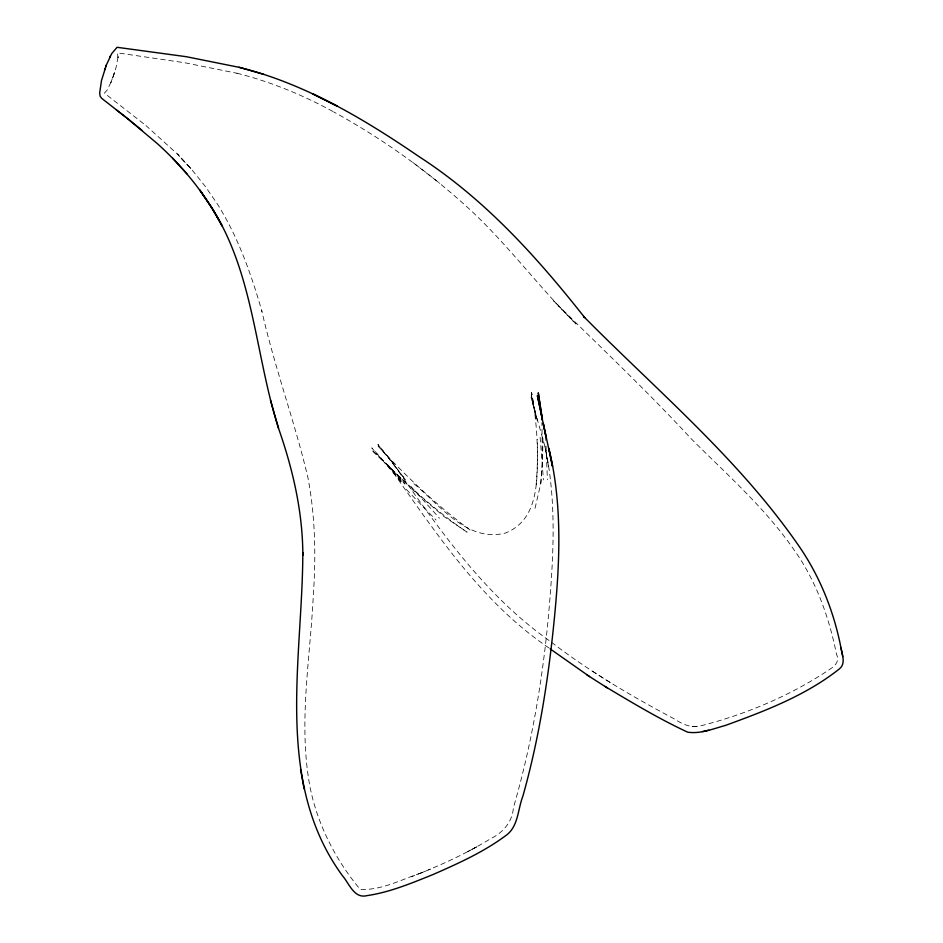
<?xml version="1.0" encoding="UTF-8"?>
<svg xmlns="http://www.w3.org/2000/svg" width="943" height="943" viewBox="0 0 943 943"><rect width="100%" height="100%" fill="white"/><g stroke="black" fill="none" stroke-linecap="round" stroke-linejoin="round"><path stroke-width="0.71" stroke-dasharray="4.71 3.54" d="M542.944 438.365L542.543 461.233L540.775 483.547L534.764 509.456M118.087 56.592L118.028 57.629L117.427 52.855L184.769 62.757L237.129 73.283M414.024 483.842C440.275 505.413 467.115 542.732 505.472 533.043C542.213 518.32 536.909 471.665 537.357 439.285M540.775 483.547L542.343 462.494L541.954 422.653M118.052 57.205L116.001 67.66L112.205 79.236M536.331 483.688L536.178 484.372C538.818 453.701 537.133 422.723 531.581 392.453L536.013 418.539L531.345 394.905L537.215 420.283L531.098 397.51L544.924 446.381C557.384 503.185 553.211 562.016 548.154 619.468C542.048 683.109 531.263 746.326 513.393 807.762C512.367 821.872 503.185 832.48 490.879 838.551C465.807 853.945 438.86 866.098 411.478 876.731M113.962 74.391L114.516 72.682L110.897 82.477L111.533 80.945M113.396 76.006L112.771 77.739M110.968 82.289L107.172 90.056L104.425 93.121L146.177 125.737M420.861 873.065L430.503 869.069M420.79 873.088C401.223 879.595 381.302 890.487 360.238 889.426C335.838 860.358 317.626 824.783 310.07 787.299C298.047 723.705 310.282 659.027 313.312 595.163C316.082 555.887 315.292 516.21 307.878 477.441C294.664 421.297 274.448 367.039 261.765 310.707L261.918 311.331C251.156 273.871 237.978 236.658 217.067 203.523L205.138 186.219L191.9 169.74L177.308 153.945L191.783 169.563L177.461 154.11L145.965 125.56M551.514 642.277C589.917 671.829 631.869 696.323 674.575 719.061C682.72 724.519 692.197 728.703 702.04 725.509C747.516 713.792 791.802 694.967 830.771 668.67C835.769 665.581 839.683 660.218 836.535 654.383C829.097 617.359 816.237 581.088 794.206 550.099C765.15 507.923 726.322 474.011 690.394 437.941C646.603 390.414 599.489 346.27 553.612 300.829L576.032 324.015C537.722 285.87 505.766 241.785 465.5 205.515C425.376 169.398 381.078 137.949 333.763 111.934M692.138 726.57L696.889 726.31M236.846 73.2C270.759 81.735 303.245 95.184 333.881 111.993M610.357 682.638L590.401 669.907M470.062 529.978C436.656 505.318 406.292 476.569 378.108 446.122L394.068 464.133L377.895 444.365L405.773 480.176L391.451 461.292C437.54 526.901 483.688 594.762 550.394 641.417M548.991 647.982C479.975 601.198 434.582 530.768 387.302 464.062L402.201 483.087L371.754 447.854L404.936 484.042L388.056 466.007L407.671 484.761L371.613 449.964C401.789 479.138 432.189 508.678 467.103 532.182L444.106 516.623L409.321 487.048M413.234 162.738L439.839 183.343M406.28 489.393L436.079 520.064M411.065 486.576L439.497 518.237M544.924 446.381L548.578 466.691L545.384 448.738M540.127 437.293L543.451 479.94M545.596 436.232L545.797 440.416M546.044 445.992L547.4 479.669M476.557 846.932L467.74 851.635L476.557 846.932"/><path stroke-width="1.41" d="M604.899 686.386C631.975 702.559 659.145 718.908 687.742 732.204C700.59 734.09 713.203 728.762 725.379 725.45C764.997 711.022 805.711 695.545 839.058 669.153C846.06 663.955 842.276 655.055 841.05 648.159C834.025 612.042 820.316 577.269 799.487 546.857C739.418 459.477 657.495 391.145 583.517 316.365L584.695 317.579C536.791 256.826 484.761 199.162 419.281 156.774C363.892 118.924 304.966 83.656 239.251 67.354L186.29 56.698L117.085 47.303L111.698 53.61L106.37 65.032L101.502 80.509L99.675 93.039L100.17 96.327L101.82 98.437L127.847 118.83L116.26 109.789M105.133 68.367L104.543 70.053M106.37 65.032L105.746 66.682M109.683 57.393L110.343 56.073M708.888 730.177L702.535 731.591M238.933 67.259L263.828 74.367M550.123 648.855L589.575 676.591M587.112 675.035L607.257 687.871M141.827 130.205L127.564 118.618L156.998 143.336C183.272 166.864 205.798 194.659 222.135 225.978L211.574 207.425L199.81 190.014L211.668 207.578M186.926 173.807L172.675 158.271M211.574 207.425C253.75 273.553 255.129 354.273 278.197 427.214L278.55 428.393C292.837 469.178 302.727 511.79 302.844 555.191L302.821 552.716C302.562 660.277 273.871 781.83 342.498 875.788C349.181 883.355 354.038 898.997 367.075 895.626C389.872 892.255 411.36 883.237 432.613 874.715C457.779 863.67 483.217 852.283 505.424 835.852C518.391 827.141 517.707 809.483 522.823 796.352C539.09 738.758 548.307 679.49 554.201 620.011C559.847 562.924 562.629 504.446 548.814 448.255L552.492 466.361L543.274 423.395L545.985 437.104M270.452 400.103L278.55 428.393M842.724 656.587L841.05 648.159M300.546 769.252L304.129 788.867M545.997 436.821L537.38 395.553L542.39 419.105L538.264 392.83L541.612 415.804M541.777 416.877L541.871 419.765M337.087 106.052L312.357 93.652L337.193 106.111"/></g></svg>
